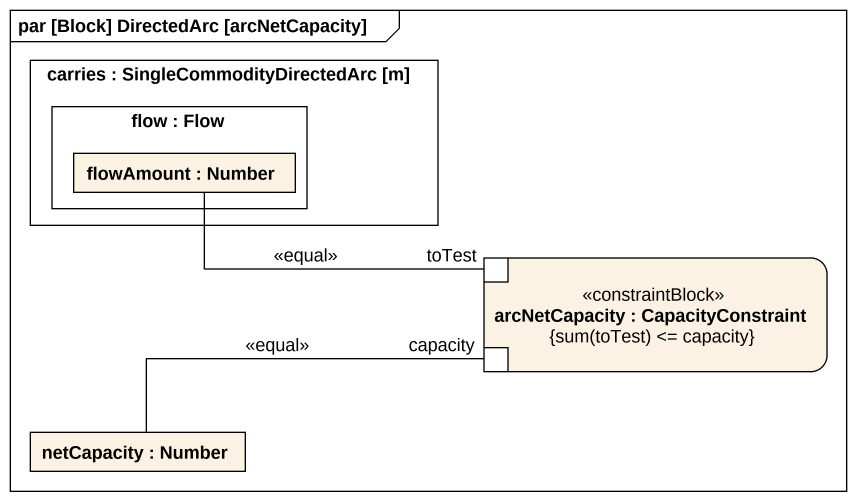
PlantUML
@startuml
mainframe par [Block] DirectedArc [arcNetCapacity]
rectangle "carries : SingleCommodityDirectedArc [m]" as carries {
  rectangle "flow : Flow" as flow {
    rectangle "flowAmount : Number" as flowAmount
  }
}
rectangle "arcNetCapacity : CapacityConstraint\n{sum(toTest) <= capacity}" as arcNetCapacity <<constraintBlock>> {
  port toTest
  port capacity
}
rectangle "netCapacity : Number" as netCapacity
toTest -left- flowAmount : <<equal>>
capacity -left- netCapacity : <<equal>>
@enduml
